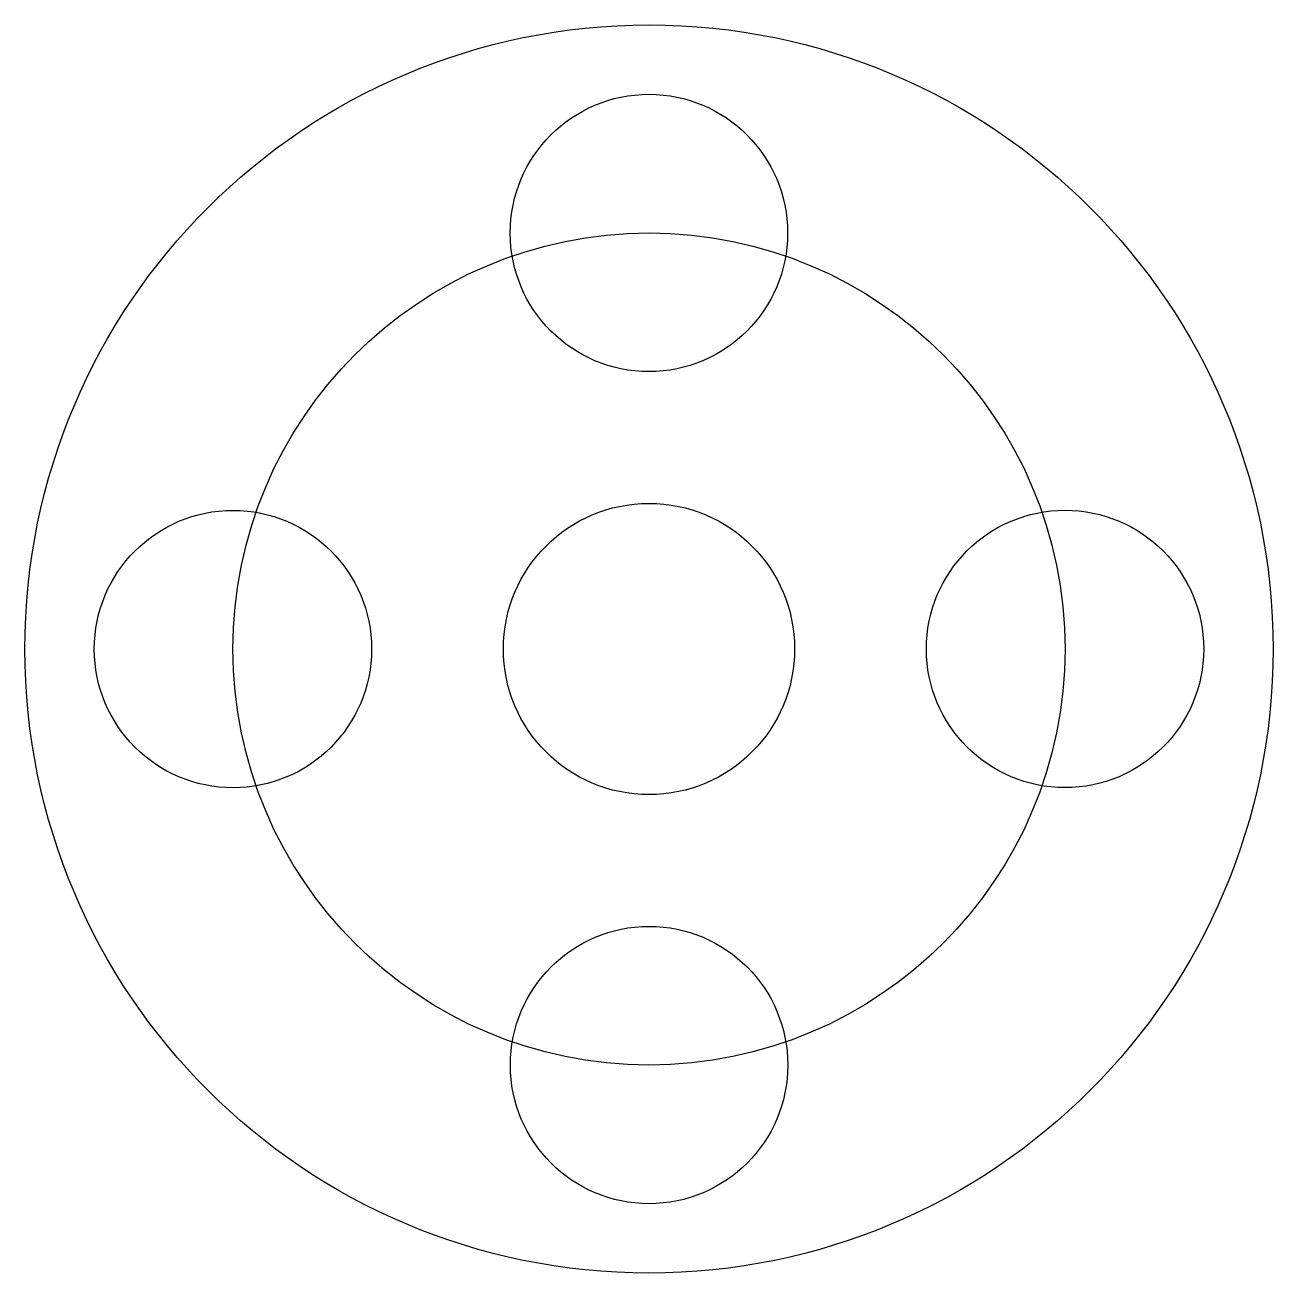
# Model space of a CAD drawing. Header units: millimetres. Extents: x -9 to 9, y -9 to 9.
import ezdxf

# ---------------------------------------------------------------- set-up
doc = ezdxf.new("R2010")
doc.units = ezdxf.units.MM
doc.layers.get('0').update_dxf_attribs({"linetype": 'CONTINUOUS'})

msp = doc.modelspace()

# ---------------------------------------------------------------- linework, layer by layer
for centre, radius in [((0, 0), 9), ((-0.001, 6), 2), ((0, 0), 6), ((-6, -0.001), 2), ((0, 0), 2.1), ((6, 0.001), 2), ((0.001, -6), 2)]:
    msp.add_circle(centre, radius)

doc.saveas('drawing.dxf')
